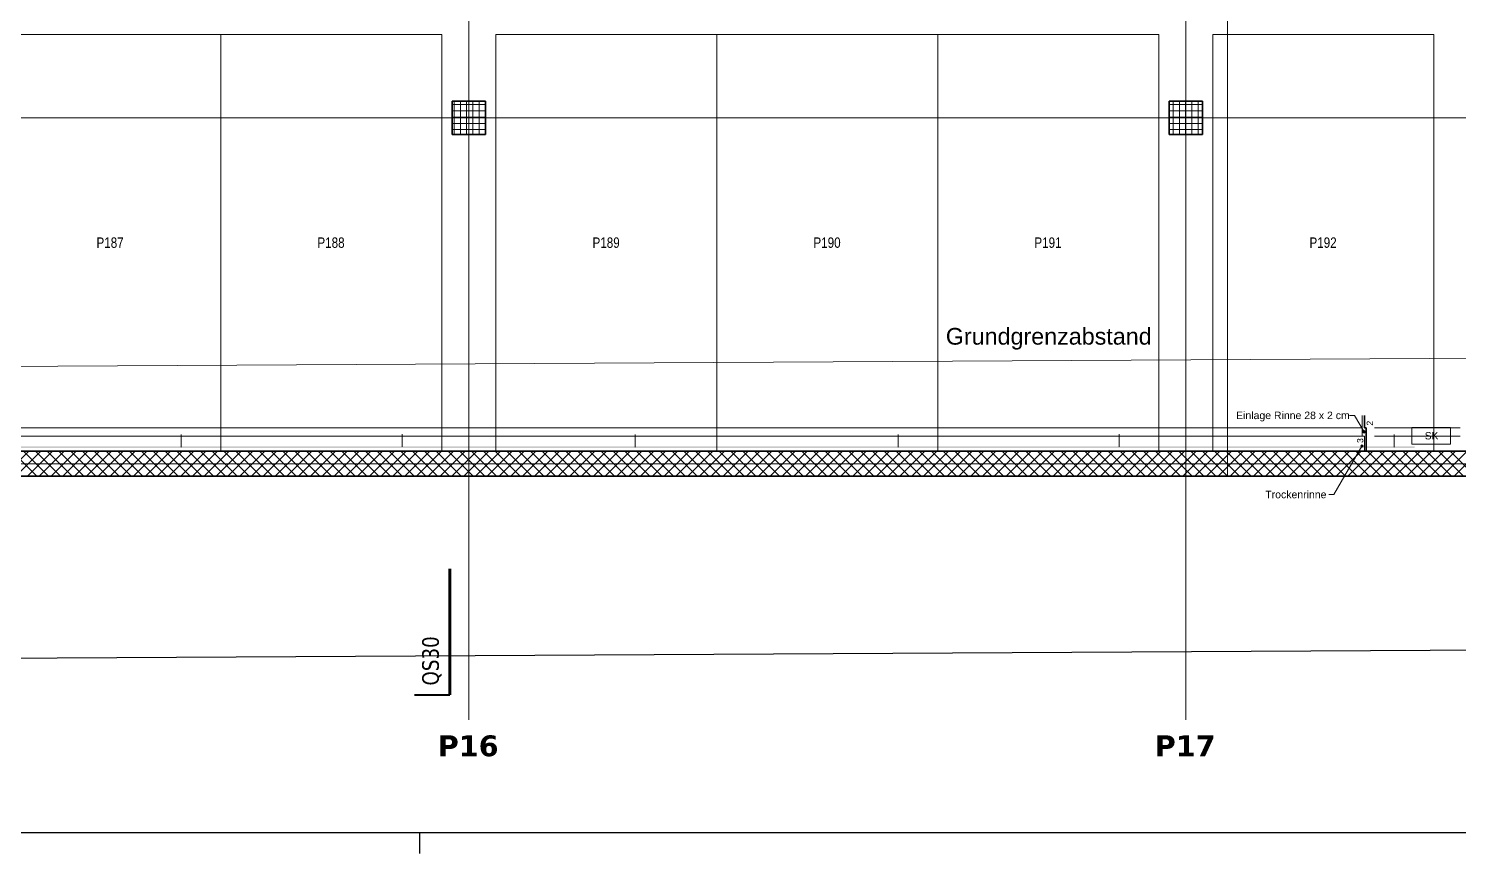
# Model space of a CAD drawing. Extents: x -1907 to 937, y -179 to 966.
# Drawn here: x -321.2 to 21.8, y -179.5 to 18.5 of the extents above; entities that cross this region are included whole.
import ezdxf
from ezdxf.lldxf.tags import DXFTag

# ---------------------------------------------------------------- set-up
doc = ezdxf.new("R2010")
doc.units = 0
doc.layers.get('0').update_dxf_attribs({"lineweight": 13})
for name, color, linetype, lineweight, true_color in [('A-DETL-____-OTLN', 5, 'Continuous', 9, 0x0000ff), ('C-PROP-LINE-OTLN', 7, '_Grundgrenze_', 25, 0x800000), ('EL01_WAN_Leitung_E-Mobility', 1, 'Continuous', 13, 0xff0000), ('EL01_WAN_Schlaufkasten', 1, 'Continuous', 13, 0xff0000), ('G-____-____-SYMB', 7, 'Strichpunkt - Weit', 5, 0x008080), ('S-GRID-____-IDEN', 7, 'Continuous', 9, 0x5555aa)]:
    doc.layers.add(name, color=color, linetype=linetype, lineweight=lineweight, true_color=true_color)
for name, color, linetype, lineweight in [('A-FLOR-____-OTLN', 7, 'Continuous', 9), ('A-FLOR-____-OVHD', 7, 'Strichpunkt - Fein', 9), ('A-WALL-____-MCUT', 7, 'Continuous', 35), ('A-WALL-____-PATT', 7, 'Continuous', 35), ('C-PRKG-____-IDEN', 7, 'Continuous', 5), ('C-PRKG-____-OTLN', 7, 'Continuous', 9), ('S-COLS-____-MCUT', 7, 'Continuous', 35), ('S-COLS-____-OTLN', 7, 'Continuous', 9), ('S-GRID-____-OTLN', 7, 'Continuous', 5), ('Text', 7, 'Continuous', 5)]:
    doc.layers.add(name, color=color, linetype=linetype, lineweight=lineweight)
doc.styles.get("Standard").update_dxf_attribs({"font": 'arial.ttf'})
tags = doc.linetypes.add('_Grundgrenze_', pattern=[0.45, 0.2, -0.05, 0.05, -0.05, 0.05, -0.05]).pattern_tags.tags
tags[14:15] = [DXFTag(74, 4), DXFTag(75, 0), DXFTag(340, '0'), DXFTag(46, 1.0), DXFTag(50, 0.0), DXFTag(44, 0.0), DXFTag(45, 0.0)]
tags[12:13] = [DXFTag(74, 4), DXFTag(75, 0), DXFTag(340, '0'), DXFTag(46, 1.0), DXFTag(50, 0.0), DXFTag(44, 0.0), DXFTag(45, 0.0)]
tags[10:11] = [DXFTag(74, 4), DXFTag(75, 0), DXFTag(340, '0'), DXFTag(46, 1.0), DXFTag(50, 0.0), DXFTag(44, 0.0), DXFTag(45, 0.0)]
tags[8:9] = [DXFTag(74, 4), DXFTag(75, 0), DXFTag(340, '0'), DXFTag(46, 1.0), DXFTag(50, 0.0), DXFTag(44, 0.0), DXFTag(45, 0.0)]
tags[6:7] = [DXFTag(74, 4), DXFTag(75, 0), DXFTag(340, '0'), DXFTag(46, 1.0), DXFTag(50, 0.0), DXFTag(44, 0.0), DXFTag(45, 0.0)]
tags[4:5] = [DXFTag(74, 4), DXFTag(75, 0), DXFTag(340, '0'), DXFTag(46, 1.0), DXFTag(50, 0.0), DXFTag(44, 0.0), DXFTag(45, 0.0)]
tags = doc.linetypes.add('_Rasterlinie_', pattern=[0.375, 0.2, -0.05, 0.075, -0.05]).pattern_tags.tags
tags[10:11] = [DXFTag(74, 4), DXFTag(75, 0), DXFTag(340, '0'), DXFTag(46, 1.0), DXFTag(50, 0.0), DXFTag(44, 0.0), DXFTag(45, 0.0)]
tags[8:9] = [DXFTag(74, 4), DXFTag(75, 0), DXFTag(340, '0'), DXFTag(46, 1.0), DXFTag(50, 0.0), DXFTag(44, 0.0), DXFTag(45, 0.0)]
tags[6:7] = [DXFTag(74, 4), DXFTag(75, 0), DXFTag(340, '0'), DXFTag(46, 1.0), DXFTag(50, 0.0), DXFTag(44, 0.0), DXFTag(45, 0.0)]
tags[4:5] = [DXFTag(74, 4), DXFTag(75, 0), DXFTag(340, '0'), DXFTag(46, 1.0), DXFTag(50, 0.0), DXFTag(44, 0.0), DXFTag(45, 0.0)]
tags = doc.linetypes.add('_Schnittlinie_', pattern=[0.3, 0.15, -0.05, 0.05, -0.05]).pattern_tags.tags
tags[10:11] = [DXFTag(74, 4), DXFTag(75, 0), DXFTag(340, '0'), DXFTag(46, 1.0), DXFTag(50, 0.0), DXFTag(44, 0.0), DXFTag(45, 0.0)]
tags[8:9] = [DXFTag(74, 4), DXFTag(75, 0), DXFTag(340, '0'), DXFTag(46, 1.0), DXFTag(50, 0.0), DXFTag(44, 0.0), DXFTag(45, 0.0)]
tags[6:7] = [DXFTag(74, 4), DXFTag(75, 0), DXFTag(340, '0'), DXFTag(46, 1.0), DXFTag(50, 0.0), DXFTag(44, 0.0), DXFTag(45, 0.0)]
tags[4:5] = [DXFTag(74, 4), DXFTag(75, 0), DXFTag(340, '0'), DXFTag(46, 1.0), DXFTag(50, 0.0), DXFTag(44, 0.0), DXFTag(45, 0.0)]
tags = doc.linetypes.add('_Strichliert - Fein_', pattern=[0.15, 0.1, -0.05]).pattern_tags.tags
tags[6:7] = [DXFTag(74, 4), DXFTag(75, 0), DXFTag(340, '0'), DXFTag(46, 1.0), DXFTag(50, 0.0), DXFTag(44, 0.0), DXFTag(45, 0.0)]
tags[4:5] = [DXFTag(74, 4), DXFTag(75, 0), DXFTag(340, '0'), DXFTag(46, 1.0), DXFTag(50, 0.0), DXFTag(44, 0.0), DXFTag(45, 0.0)]
tags = doc.linetypes.add('Gestrichelt', pattern=[0.1, 0.05, -0.05]).pattern_tags.tags
tags[6:7] = [DXFTag(74, 4), DXFTag(75, 0), DXFTag(340, '0'), DXFTag(46, 1.0), DXFTag(50, 0.0), DXFTag(44, 0.0), DXFTag(45, 0.0)]
tags[4:5] = [DXFTag(74, 4), DXFTag(75, 0), DXFTag(340, '0'), DXFTag(46, 1.0), DXFTag(50, 0.0), DXFTag(44, 0.0), DXFTag(45, 0.0)]
tags = doc.linetypes.add('Strichpunkt - Fein', pattern=[0.2, 0.1, -0.05, 0, -0.05]).pattern_tags.tags
tags[10:11] = [DXFTag(74, 4), DXFTag(75, 0), DXFTag(340, '0'), DXFTag(46, 1.0), DXFTag(50, 0.0), DXFTag(44, 0.0), DXFTag(45, 0.0)]
tags[8:9] = [DXFTag(74, 4), DXFTag(75, 0), DXFTag(340, '0'), DXFTag(46, 1.0), DXFTag(50, 0.0), DXFTag(44, 0.0), DXFTag(45, 0.0)]
tags[6:7] = [DXFTag(74, 4), DXFTag(75, 0), DXFTag(340, '0'), DXFTag(46, 1.0), DXFTag(50, 0.0), DXFTag(44, 0.0), DXFTag(45, 0.0)]
tags[4:5] = [DXFTag(74, 4), DXFTag(75, 0), DXFTag(340, '0'), DXFTag(46, 1.0), DXFTag(50, 0.0), DXFTag(44, 0.0), DXFTag(45, 0.0)]
tags = doc.linetypes.add('Strichpunkt - Weit', pattern=[0.5, 0.2, -0.15, 0, -0.15]).pattern_tags.tags
tags[10:11] = [DXFTag(74, 4), DXFTag(75, 0), DXFTag(340, '0'), DXFTag(46, 1.0), DXFTag(50, 0.0), DXFTag(44, 0.0), DXFTag(45, 0.0)]
tags[8:9] = [DXFTag(74, 4), DXFTag(75, 0), DXFTag(340, '0'), DXFTag(46, 1.0), DXFTag(50, 0.0), DXFTag(44, 0.0), DXFTag(45, 0.0)]
tags[6:7] = [DXFTag(74, 4), DXFTag(75, 0), DXFTag(340, '0'), DXFTag(46, 1.0), DXFTag(50, 0.0), DXFTag(44, 0.0), DXFTag(45, 0.0)]
tags[4:5] = [DXFTag(74, 4), DXFTag(75, 0), DXFTag(340, '0'), DXFTag(46, 1.0), DXFTag(50, 0.0), DXFTag(44, 0.0), DXFTag(45, 0.0)]

# ---------------------------------------------------------------- blocks, each defined once
blk = doc.blocks.new('Referenz-A0UJ2810XE', base_point=(-1920.13, -159.41))
at = {"layer": 'A-DETL-____-OTLN', "color": 0, "linetype": '_Strichliert - Fein_', "ltscale": 0.13}
blk.add_line((-1774.68, -70.71), (318.78, -58.97), dxfattribs=at)
at = {"layer": 'A-DETL-____-OTLN', "color": 0, "linetype": 'Continuous', "ltscale": 0.13}
for p, q in [((-1.26, -74.35), (-1.26, -79.36)), ((-1.26, -79.36), (-0.66, -79.36)), ((-0.66, -79.36), (-0.66, -82.95))]:
    blk.add_line(p, q, dxfattribs=at)
at = {"layer": 'A-DETL-____-OTLN', "color": 0, "linetype": 'Continuous', "lineweight": 35, "ltscale": 0.35}
for p, q in [((-0.66, -74.35), (-0.66, -77.35)), ((-0.66, -77.35), (-0.26, -77.35)), ((-0.26, -77.35), (-0.26, -82.95)), ((-0.66, -82.95), (1.74, -82.95))]:
    blk.add_line(p, q, dxfattribs=at)
at = {"layer": 'A-DETL-____-OTLN', "color": 0, "linetype": 'Gestrichelt', "ltscale": 0.13}
for p, q in [((-518.26, -77.35), (-1.26, -77.35)), ((1.74, -77.35), (22.24, -77.35))]:
    blk.add_line(p, q, dxfattribs=at)
at = {"layer": 'A-FLOR-____-OTLN', "color": 0, "linetype": 'Continuous', "ltscale": 0.13}
for p, q in [((-518.26, -79.33), (-1.26, -79.33)), ((1.74, -79.33), (22.24, -79.33)), ((-518.26, -82.91), (-0.66, -82.91)), ((-0.66, -82.93), (-518.26, -82.93)), ((1.74, -82.91), (21.84, -82.91)), ((21.84, -82.93), (1.74, -82.93))]:
    blk.add_line(p, q, dxfattribs=at)
at = {"layer": 'A-FLOR-____-OVHD', "color": 0, "linetype": 'Strichpunkt - Fein', "ltscale": 0.13}
blk.add_line((-33.56, -88.95), (-33.56, 224.65), dxfattribs=at)
at = {"layer": 'A-WALL-____-MCUT', "color": 0, "linetype": 'Continuous', "ltscale": 0.35}
for p, q in [((-0.66, -82.95), (-518.26, -82.95)), ((250.94, -82.95), (1.74, -82.95)), ((-1808.26, -88.95), (256.94, -88.95))]:
    blk.add_line(p, q, dxfattribs=at)
at = {"layer": 'A-WALL-____-PATT', "color": 0, "linetype": 'Continuous', "lineweight": 9, "ltscale": 0.13}
for p, q in [((-327.1, -88.95), (-321.1, -82.95)), ((-319.21, -88.95), (-325.21, -82.95)), ((-324.27, -88.95), (-318.27, -82.95)), ((-316.38, -88.95), (-322.38, -82.95)), ((-321.44, -88.95), (-315.44, -82.95)), ((-313.55, -88.95), (-319.55, -82.95)), ((-318.61, -88.95), (-312.61, -82.95)), ((-310.73, -88.95), (-316.73, -82.95)), ((-315.79, -88.95), (-309.79, -82.95)), ((-307.9, -88.95), (-313.9, -82.95)), ((-312.96, -88.95), (-306.96, -82.95)), ((-305.07, -88.95), (-311.07, -82.95)), ((-310.13, -88.95), (-304.13, -82.95)), ((-302.24, -88.95), (-308.24, -82.95)), ((-307.3, -88.95), (-301.3, -82.95)), ((-299.41, -88.95), (-305.41, -82.95)), ((-304.47, -88.95), (-298.47, -82.95)), ((-296.58, -88.95), (-302.58, -82.95)), ((-301.64, -88.95), (-295.64, -82.95)), ((-293.76, -88.95), (-299.76, -82.95)), ((-298.81, -88.95), (-292.81, -82.95)), ((-290.93, -88.95), (-296.93, -82.95)), ((-295.99, -88.95), (-289.99, -82.95)), ((-288.1, -88.95), (-294.1, -82.95)), ((-293.16, -88.95), (-287.16, -82.95)), ((-285.27, -88.95), (-291.27, -82.95)), ((-290.33, -88.95), (-284.33, -82.95)), ((-282.44, -88.95), (-288.44, -82.95)), ((-287.5, -88.95), (-281.5, -82.95)), ((-279.61, -88.95), (-285.61, -82.95)), ((-284.67, -88.95), (-278.67, -82.95)), ((-276.78, -88.95), (-282.78, -82.95)), ((-281.84, -88.95), (-275.84, -82.95)), ((-273.96, -88.95), (-279.96, -82.95)), ((-279.02, -88.95), (-273.02, -82.95)), ((-271.13, -88.95), (-277.13, -82.95)), ((-276.19, -88.95), (-270.19, -82.95)), ((-268.3, -88.95), (-274.3, -82.95)), ((-273.36, -88.95), (-267.36, -82.95)), ((-265.47, -88.95), (-271.47, -82.95)), ((-270.53, -88.95), (-264.53, -82.95)), ((-262.64, -88.95), (-268.64, -82.95)), ((-267.7, -88.95), (-261.7, -82.95)), ((-259.81, -88.95), (-265.81, -82.95)), ((-264.87, -88.95), (-258.87, -82.95)), ((-256.99, -88.95), (-262.99, -82.95)), ((-262.04, -88.95), (-256.04, -82.95)), ((-254.16, -88.95), (-260.16, -82.95)), ((-259.22, -88.95), (-253.22, -82.95)), ((-251.33, -88.95), (-257.33, -82.95)), ((-256.39, -88.95), (-250.39, -82.95)), ((-248.5, -88.95), (-254.5, -82.95)), ((-253.56, -88.95), (-247.56, -82.95)), ((-245.67, -88.95), (-251.67, -82.95)), ((-250.73, -88.95), (-244.73, -82.95)), ((-242.84, -88.95), (-248.84, -82.95)), ((-247.9, -88.95), (-241.9, -82.95)), ((-240.02, -88.95), (-246.02, -82.95)), ((-245.07, -88.95), (-239.07, -82.95)), ((-237.19, -88.95), (-243.19, -82.95)), ((-242.25, -88.95), (-236.25, -82.95)), ((-234.36, -88.95), (-240.36, -82.95)), ((-239.42, -88.95), (-233.42, -82.95)), ((-231.53, -88.95), (-237.53, -82.95)), ((-236.59, -88.95), (-230.59, -82.95)), ((-228.7, -88.95), (-234.7, -82.95)), ((-233.76, -88.95), (-227.76, -82.95)), ((-225.87, -88.95), (-231.87, -82.95)), ((-230.93, -88.95), (-224.93, -82.95)), ((-223.04, -88.95), (-229.04, -82.95)), ((-228.1, -88.95), (-222.1, -82.95)), ((-220.22, -88.95), (-226.22, -82.95)), ((-225.28, -88.95), (-219.28, -82.95)), ((-217.39, -88.95), (-223.39, -82.95)), ((-222.45, -88.95), (-216.45, -82.95)), ((-214.56, -88.95), (-220.56, -82.95)), ((-219.62, -88.95), (-213.62, -82.95)), ((-211.73, -88.95), (-217.73, -82.95)), ((-216.79, -88.95), (-210.79, -82.95)), ((-208.9, -88.95), (-214.9, -82.95)), ((-213.96, -88.95), (-207.96, -82.95)), ((-206.07, -88.95), (-212.07, -82.95)), ((-211.13, -88.95), (-205.13, -82.95)), ((-203.25, -88.95), (-209.25, -82.95)), ((-208.3, -88.95), (-202.3, -82.95)), ((-200.42, -88.95), (-206.42, -82.95)), ((-205.48, -88.95), (-199.48, -82.95)), ((-197.59, -88.95), (-203.59, -82.95)), ((-202.65, -88.95), (-196.65, -82.95)), ((-194.76, -88.95), (-200.76, -82.95)), ((-199.82, -88.95), (-193.82, -82.95)), ((-191.93, -88.95), (-197.93, -82.95)), ((-196.99, -88.95), (-190.99, -82.95)), ((-189.1, -88.95), (-195.1, -82.95)), ((-194.16, -88.95), (-188.16, -82.95)), ((-186.27, -88.95), (-192.27, -82.95)), ((-191.33, -88.95), (-185.33, -82.95)), ((-183.45, -88.95), (-189.45, -82.95)), ((-188.51, -88.95), (-182.51, -82.95)), ((-180.62, -88.95), (-186.62, -82.95)), ((-185.68, -88.95), (-179.68, -82.95)), ((-177.79, -88.95), (-183.79, -82.95)), ((-182.85, -88.95), (-176.85, -82.95)), ((-174.96, -88.95), (-180.96, -82.95)), ((-180.02, -88.95), (-174.02, -82.95)), ((-172.13, -88.95), (-178.13, -82.95)), ((-177.19, -88.95), (-171.19, -82.95)), ((-169.3, -88.95), (-175.3, -82.95)), ((-174.36, -88.95), (-168.36, -82.95)), ((-166.48, -88.95), (-172.48, -82.95)), ((-171.54, -88.95), (-165.54, -82.95)), ((-163.65, -88.95), (-169.65, -82.95)), ((-168.71, -88.95), (-162.71, -82.95)), ((-160.82, -88.95), (-166.82, -82.95)), ((-165.88, -88.95), (-159.88, -82.95)), ((-157.99, -88.95), (-163.99, -82.95)), ((-163.05, -88.95), (-157.05, -82.95)), ((-155.16, -88.95), (-161.16, -82.95)), ((-160.22, -88.95), (-154.22, -82.95)), ((-152.33, -88.95), (-158.33, -82.95)), ((-157.39, -88.95), (-151.39, -82.95)), ((-149.51, -88.95), (-155.51, -82.95)), ((-154.56, -88.95), (-148.56, -82.95)), ((-146.68, -88.95), (-152.68, -82.95)), ((-151.74, -88.95), (-145.74, -82.95)), ((-143.85, -88.95), (-149.85, -82.95)), ((-148.91, -88.95), (-142.91, -82.95)), ((-141.02, -88.95), (-147.02, -82.95)), ((-146.08, -88.95), (-140.08, -82.95)), ((-138.19, -88.95), (-144.19, -82.95)), ((-143.25, -88.95), (-137.25, -82.95)), ((-135.36, -88.95), (-141.36, -82.95)), ((-140.42, -88.95), (-134.42, -82.95)), ((-132.53, -88.95), (-138.53, -82.95)), ((-137.59, -88.95), (-131.59, -82.95)), ((-129.71, -88.95), (-135.71, -82.95)), ((-134.77, -88.95), (-128.77, -82.95)), ((-126.88, -88.95), (-132.88, -82.95)), ((-131.94, -88.95), (-125.94, -82.95)), ((-124.05, -88.95), (-130.05, -82.95)), ((-129.11, -88.95), (-123.11, -82.95)), ((-121.22, -88.95), (-127.22, -82.95)), ((-126.28, -88.95), (-120.28, -82.95)), ((-118.39, -88.95), (-124.39, -82.95)), ((-123.45, -88.95), (-117.45, -82.95)), ((-115.56, -88.95), (-121.56, -82.95)), ((-120.62, -88.95), (-114.62, -82.95)), ((-112.74, -88.95), (-118.74, -82.95)), ((-117.8, -88.95), (-111.8, -82.95)), ((-109.91, -88.95), (-115.91, -82.95)), ((-114.97, -88.95), (-108.97, -82.95)), ((-107.08, -88.95), (-113.08, -82.95)), ((-112.14, -88.95), (-106.14, -82.95)), ((-104.25, -88.95), (-110.25, -82.95)), ((-109.31, -88.95), (-103.31, -82.95)), ((-101.42, -88.95), (-107.42, -82.95)), ((-106.48, -88.95), (-100.48, -82.95)), ((-98.59, -88.95), (-104.59, -82.95)), ((-103.65, -88.95), (-97.65, -82.95)), ((-95.77, -88.95), (-101.77, -82.95)), ((-100.82, -88.95), (-94.82, -82.95)), ((-92.94, -88.95), (-98.94, -82.95)), ((-98, -88.95), (-92, -82.95)), ((-90.11, -88.95), (-96.11, -82.95)), ((-95.17, -88.95), (-89.17, -82.95)), ((-87.28, -88.95), (-93.28, -82.95)), ((-92.34, -88.95), (-86.34, -82.95)), ((-84.45, -88.95), (-90.45, -82.95)), ((-89.51, -88.95), (-83.51, -82.95)), ((-81.62, -88.95), (-87.62, -82.95)), ((-86.68, -88.95), (-80.68, -82.95)), ((-78.79, -88.95), (-84.79, -82.95)), ((-83.85, -88.95), (-77.85, -82.95)), ((-75.97, -88.95), (-81.97, -82.95)), ((-81.03, -88.95), (-75.03, -82.95)), ((-73.14, -88.95), (-79.14, -82.95)), ((-78.2, -88.95), (-72.2, -82.95)), ((-70.31, -88.95), (-76.31, -82.95)), ((-75.37, -88.95), (-69.37, -82.95)), ((-67.48, -88.95), (-73.48, -82.95)), ((-72.54, -88.95), (-66.54, -82.95)), ((-64.65, -88.95), (-70.65, -82.95)), ((-69.71, -88.95), (-63.71, -82.95)), ((-61.82, -88.95), (-67.82, -82.95)), ((-66.88, -88.95), (-60.88, -82.95)), ((-59, -88.95), (-65, -82.95)), ((-64.06, -88.95), (-58.06, -82.95)), ((-56.17, -88.95), (-62.17, -82.95)), ((-61.23, -88.95), (-55.23, -82.95)), ((-53.34, -88.95), (-59.34, -82.95)), ((-58.4, -88.95), (-52.4, -82.95)), ((-50.51, -88.95), (-56.51, -82.95)), ((-55.57, -88.95), (-49.57, -82.95)), ((-47.68, -88.95), (-53.68, -82.95)), ((-52.74, -88.95), (-46.74, -82.95)), ((-44.85, -88.95), (-50.85, -82.95)), ((-49.91, -88.95), (-43.91, -82.95)), ((-42.03, -88.95), (-48.03, -82.95)), ((-47.08, -88.95), (-41.08, -82.95)), ((-39.2, -88.95), (-45.2, -82.95)), ((-44.26, -88.95), (-38.26, -82.95)), ((-36.37, -88.95), (-42.37, -82.95)), ((-41.43, -88.95), (-35.43, -82.95)), ((-33.54, -88.95), (-39.54, -82.95)), ((-38.6, -88.95), (-32.6, -82.95)), ((-30.71, -88.95), (-36.71, -82.95)), ((-35.77, -88.95), (-29.77, -82.95)), ((-27.88, -88.95), (-33.88, -82.95)), ((-32.94, -88.95), (-26.94, -82.95)), ((-25.05, -88.95), (-31.05, -82.95)), ((-30.11, -88.95), (-24.11, -82.95)), ((-22.23, -88.95), (-28.23, -82.95)), ((-27.29, -88.95), (-21.29, -82.95)), ((-19.4, -88.95), (-25.4, -82.95)), ((-24.46, -88.95), (-18.46, -82.95)), ((-16.57, -88.95), (-22.57, -82.95)), ((-21.63, -88.95), (-15.63, -82.95)), ((-13.74, -88.95), (-19.74, -82.95)), ((-18.8, -88.95), (-12.8, -82.95)), ((-10.91, -88.95), (-16.91, -82.95)), ((-15.97, -88.95), (-9.97, -82.95)), ((-8.08, -88.95), (-14.08, -82.95)), ((-13.14, -88.95), (-7.14, -82.95)), ((-5.26, -88.95), (-11.26, -82.95)), ((-10.31, -88.95), (-4.31, -82.95)), ((-2.43, -88.95), (-8.43, -82.95)), ((-7.49, -88.95), (-1.49, -82.95)), ((0.4, -88.95), (-5.6, -82.95)), ((-4.66, -88.95), (1.34, -82.95)), ((3.23, -88.95), (-2.77, -82.95)), ((-1.83, -88.95), (4.17, -82.95)), ((6.06, -88.95), (0.06, -82.95)), ((1, -88.95), (7, -82.95)), ((8.89, -88.95), (2.89, -82.95)), ((3.83, -88.95), (9.83, -82.95)), ((11.71, -88.95), (5.71, -82.95)), ((6.66, -88.95), (12.66, -82.95)), ((14.54, -88.95), (8.54, -82.95)), ((9.48, -88.95), (15.48, -82.95)), ((17.37, -88.95), (11.37, -82.95)), ((12.31, -88.95), (18.31, -82.95)), ((20.2, -88.95), (14.2, -82.95)), ((15.14, -88.95), (21.14, -82.95)), ((23.03, -88.95), (17.03, -82.95)), ((17.97, -88.95), (23.97, -82.95)), ((25.86, -88.95), (19.86, -82.95)), ((20.8, -88.95), (26.8, -82.95))]:
    blk.add_line(p, q, dxfattribs=at)
at = {"layer": 'C-PRKG-____-OTLN', "color": 0, "linetype": 'Continuous', "ltscale": 0.13}
for p, q in [((-275.06, 17.03), (-328.06, 17.03)), ((-275.06, 17.03), (-328.06, 17.03)), ((-328.06, 17.03), (-275.06, 17.03)), ((-222.06, 17.03), (-275.06, 17.03)), ((-275.06, -82.95), (-275.06, 17.03)), ((-222.06, 17.03), (-275.06, 17.03)), ((-275.06, 17.03), (-275.06, -82.95)), ((-275.06, -82.95), (-275.06, 17.03)), ((-275.06, 17.03), (-222.06, 17.03)), ((-275.06, 17.03), (-275.06, 17.03)), ((-275.06, -82.95), (-275.06, 17.03)), ((-275.06, -82.95), (-275.06, 17.03)), ((-275.06, 17.03), (-275.06, -82.95)), ((-275.06, 17.03), (-275.06, 17.03)), ((-222.06, -82.95), (-222.06, 17.03)), ((-222.06, -82.95), (-222.06, 17.03)), ((-222.06, 17.03), (-222.06, -82.95)), ((-222.06, 17.03), (-222.06, 17.03)), ((-156.06, 17.03), (-209.06, 17.03)), ((-209.06, -82.95), (-209.06, 17.03)), ((-156.06, 17.03), (-209.06, 17.03)), ((-209.06, 17.03), (-209.06, -82.95)), ((-209.06, -82.95), (-209.06, 17.03)), ((-209.06, 17.03), (-156.06, 17.03)), ((-209.06, 17.03), (-209.06, 17.03)), ((-103.06, 17.03), (-156.06, 17.03)), ((-156.06, -82.95), (-156.06, 17.03)), ((-103.06, 17.03), (-156.06, 17.03)), ((-156.06, 17.03), (-156.06, -82.95)), ((-156.06, -82.95), (-156.06, 17.03)), ((-156.06, 17.03), (-103.06, 17.03)), ((-156.06, 17.03), (-156.06, 17.03)), ((-156.06, -82.95), (-156.06, 17.03)), ((-156.06, -82.95), (-156.06, 17.03)), ((-156.06, 17.03), (-156.06, -82.95)), ((-156.06, 17.03), (-156.06, 17.03)), ((-103.06, -82.95), (-103.06, 17.03)), ((-103.06, -82.95), (-103.06, 17.03)), ((-103.06, 17.03), (-103.06, -82.95)), ((-103.06, 17.03), (-103.06, 17.03)), ((-103.06, 17.03), (-50.06, 17.03)), ((-103.06, -82.95), (-103.06, 17.03)), ((-50.06, 17.03), (-103.06, 17.03)), ((-103.06, 17.03), (-103.06, -82.95)), ((-103.06, -82.95), (-103.06, 17.03)), ((-103.06, 17.03), (-50.06, 17.03)), ((-103.06, 17.03), (-103.06, 17.03)), ((-50.06, -82.95), (-50.06, 17.03)), ((-50.06, -82.95), (-50.06, 17.03)), ((-50.06, 17.03), (-50.06, -82.95)), ((-50.06, 17.03), (-50.06, 17.03)), ((15.94, 17.03), (-37.06, 17.03)), ((-37.06, -82.95), (-37.06, 17.03)), ((15.94, 17.03), (-37.06, 17.03)), ((-37.06, 17.03), (-37.06, -82.95)), ((-37.06, -82.95), (-37.06, 17.03)), ((-37.06, 17.03), (15.94, 17.03)), ((-37.06, 17.03), (-37.06, 17.03)), ((15.94, -82.95), (15.94, 17.03)), ((15.94, -82.95), (15.94, 17.03)), ((15.94, 17.03), (15.94, -82.95)), ((15.94, 17.03), (15.94, 17.03)), ((-275.06, -82.95), (-275.06, -82.95)), ((-275.06, -82.95), (-275.06, -82.95)), ((-222.06, -82.95), (-222.06, -82.95)), ((-209.06, -82.95), (-209.06, -82.95)), ((-156.06, -82.95), (-156.06, -82.95)), ((-156.06, -82.95), (-156.06, -82.95)), ((-103.06, -82.95), (-103.06, -82.95)), ((-103.06, -82.95), (-103.06, -82.95)), ((-50.06, -82.95), (-50.06, -82.95)), ((-37.06, -82.95), (-37.06, -82.95)), ((15.94, -82.95), (15.94, -82.95))]:
    blk.add_line(p, q, dxfattribs=at)
at = {"layer": 'C-PROP-LINE-OTLN', "color": 0, "linetype": '_Grundgrenze_', "lineweight": -2, "ltscale": 0.25}
blk.add_line((-1838.02, -141.07), (378.68, -128.64), dxfattribs=at)
at = {"layer": 'G-____-____-SYMB', "color": 0, "linetype": '_Schnittlinie_', "lineweight": 70, "ltscale": 0.7}
blk.add_line((-220.15, -141.44), (-220.15, -111.16), dxfattribs=at)
at = {"layer": 'G-____-____-SYMB', "color": 0, "linetype": 'Continuous', "lineweight": 40, "ltscale": 0.4}
blk.add_line((-228.58, -141.44), (-220.15, -141.44), dxfattribs=at)
at = {"layer": 'S-COLS-____-MCUT', "color": 0, "linetype": 'Continuous', "ltscale": 0.35}
for p, q in [((-211.56, 1.05), (-219.56, 1.05)), ((-219.56, 1.05), (-219.56, -6.95)), ((-211.56, -6.95), (-211.56, 1.05)), ((-39.56, 1.05), (-47.56, 1.05)), ((-47.56, 1.05), (-47.56, -6.95)), ((-39.56, -6.95), (-39.56, 1.05)), ((-219.56, -6.95), (-211.56, -6.95)), ((-47.56, -6.95), (-39.56, -6.95))]:
    blk.add_line(p, q, dxfattribs=at)
at = {"layer": 'S-COLS-____-OTLN', "color": 0, "linetype": 'Continuous', "ltscale": 0.13}
for p, q in [((-219.56, 0.22), (-211.56, 0.22)), ((-219.1, -6.95), (-219.1, 1.05)), ((-217.6, -6.95), (-217.6, 1.05)), ((-216.1, -6.95), (-216.1, 1.05)), ((-214.6, -6.95), (-214.6, 1.05)), ((-213.1, -6.95), (-213.1, 1.05)), ((-211.6, -6.95), (-211.6, 1.05)), ((-47.56, 0.22), (-39.56, 0.22)), ((-46.6, -6.95), (-46.6, 1.05)), ((-45.1, -6.95), (-45.1, 1.05)), ((-43.6, -6.95), (-43.6, 1.05)), ((-42.1, -6.95), (-42.1, 1.05)), ((-40.6, -6.95), (-40.6, 1.05)), ((-219.56, -1.28), (-211.56, -1.28)), ((-219.56, -2.78), (-211.56, -2.78)), ((-47.56, -1.28), (-39.56, -1.28)), ((-47.56, -2.78), (-39.56, -2.78)), ((-219.56, -4.28), (-211.56, -4.28)), ((-219.56, -5.78), (-211.56, -5.78)), ((-47.56, -4.28), (-39.56, -4.28)), ((-47.56, -5.78), (-39.56, -5.78))]:
    blk.add_line(p, q, dxfattribs=at)
at = {"layer": 'S-GRID-____-OTLN', "color": 0, "linetype": '_Rasterlinie_', "ltscale": 0.13}
for p, q in [((-215.56, -147.44), (-215.56, 158.65)), ((-43.56, -147.44), (-43.56, 158.65)), ((-1873.7, -2.95), (300.93, -2.95)), ((-1873.7, -85.95), (300.93, -85.95))]:
    blk.add_line(p, q, dxfattribs=at)
at = {"layer": 'Text', "color": 0, "linetype": 'Continuous', "ltscale": 0.13}
for p, q in [((-3.7, -74.35), (-4.25, -74.35)), ((-3.08, -74.35), (-3.7, -74.35)), ((-0.8, -78.29), (-3.08, -74.35)), ((-1.29, -81.72), (-8.01, -93.34)), ((-8.01, -93.34), (-9.22, -93.34))]:
    blk.add_line(p, q, dxfattribs=at)
for centre in [(-0.8, -78.29), (-1.29, -81.72)]:
    blk.add_circle(centre, 0.3, dxfattribs=at)
for points in [[(-1.09, -78.38), (-1.1, -78.24), (-1.09, -78.2)], [(-1.1, -78.34), (-1.1, -78.29), (-1.1, -78.24)], [(-1.1, -78.34), (-1.1, -78.24), (-1.09, -78.38)], [(-1.07, -78.42), (-1.09, -78.2), (-1.07, -78.15)], [(-1.09, -78.38), (-1.09, -78.2), (-1.07, -78.42)], [(-1.04, -78.46), (-1.07, -78.15), (-1.04, -78.11)], [(-1.07, -78.42), (-1.07, -78.15), (-1.04, -78.46)], [(-1.01, -78.5), (-1.04, -78.11), (-1.01, -78.08)], [(-1.04, -78.46), (-1.04, -78.11), (-1.01, -78.5)], [(-0.98, -78.53), (-1.01, -78.08), (-0.98, -78.05)], [(-1.01, -78.5), (-1.01, -78.08), (-0.98, -78.53)], [(-0.94, -78.56), (-0.98, -78.05), (-0.94, -78.02)], [(-0.98, -78.53), (-0.98, -78.05), (-0.94, -78.56)], [(-0.89, -78.57), (-0.94, -78.02), (-0.89, -78)], [(-0.94, -78.56), (-0.94, -78.02), (-0.89, -78.57)], [(-0.85, -78.58), (-0.89, -78), (-0.85, -77.99)], [(-0.89, -78.57), (-0.89, -78), (-0.85, -78.58)], [(-0.85, -78.58), (-0.85, -77.99), (-0.8, -78.59)], [(-0.8, -78.59), (-0.85, -77.99), (-0.8, -77.99)], [(-0.8, -78.59), (-0.8, -77.99), (-0.75, -78.58)], [(-0.75, -78.58), (-0.8, -77.99), (-0.75, -77.99)], [(-0.75, -78.58), (-0.75, -77.99), (-0.71, -78.57)], [(-0.71, -78.57), (-0.75, -77.99), (-0.71, -78)], [(-0.71, -78.57), (-0.71, -78), (-0.66, -78.56)], [(-0.66, -78.56), (-0.71, -78), (-0.66, -78.02)], [(-0.66, -78.56), (-0.66, -78.02), (-0.62, -78.53)], [(-0.62, -78.53), (-0.66, -78.02), (-0.62, -78.05)], [(-0.62, -78.53), (-0.62, -78.05), (-0.59, -78.5)], [(-0.59, -78.5), (-0.62, -78.05), (-0.59, -78.08)], [(-0.59, -78.5), (-0.59, -78.08), (-0.56, -78.46)], [(-0.56, -78.46), (-0.59, -78.08), (-0.56, -78.11)], [(-0.56, -78.46), (-0.56, -78.11), (-0.53, -78.42)], [(-0.53, -78.42), (-0.56, -78.11), (-0.53, -78.15)], [(-0.53, -78.42), (-0.53, -78.15), (-0.52, -78.38)], [(-0.52, -78.38), (-0.53, -78.15), (-0.52, -78.2)], [(-0.52, -78.38), (-0.52, -78.2), (-0.5, -78.34)], [(-0.5, -78.34), (-0.52, -78.2), (-0.5, -78.24)], [(-0.5, -78.34), (-0.5, -78.24), (-0.5, -78.29)], [(-1.58, -81.77), (-1.59, -81.72), (-1.58, -81.68)], [(-1.57, -81.81), (-1.58, -81.68), (-1.57, -81.63)], [(-1.58, -81.77), (-1.58, -81.68), (-1.57, -81.81)], [(-1.55, -81.86), (-1.57, -81.63), (-1.55, -81.59)], [(-1.57, -81.81), (-1.57, -81.63), (-1.55, -81.86)], [(-1.53, -81.9), (-1.55, -81.59), (-1.53, -81.55)], [(-1.55, -81.86), (-1.55, -81.59), (-1.53, -81.9)], [(-1.5, -81.93), (-1.53, -81.55), (-1.5, -81.51)], [(-1.53, -81.9), (-1.53, -81.55), (-1.5, -81.93)], [(-1.46, -81.96), (-1.5, -81.51), (-1.46, -81.48)], [(-1.5, -81.93), (-1.5, -81.51), (-1.46, -81.96)], [(-1.42, -81.99), (-1.46, -81.48), (-1.42, -81.45)], [(-1.46, -81.96), (-1.46, -81.48), (-1.42, -81.99)], [(-1.38, -82.01), (-1.42, -81.45), (-1.38, -81.44)], [(-1.42, -81.99), (-1.42, -81.45), (-1.38, -82.01)], [(-1.33, -82.02), (-1.38, -81.44), (-1.33, -81.43)], [(-1.38, -82.01), (-1.38, -81.44), (-1.33, -82.02)], [(-1.29, -82.02), (-1.33, -81.43), (-1.29, -81.42)], [(-1.33, -82.02), (-1.33, -81.43), (-1.29, -82.02)], [(-1.29, -82.02), (-1.29, -81.42), (-1.24, -82.02)], [(-1.24, -82.02), (-1.29, -81.42), (-1.24, -81.43)], [(-1.24, -82.02), (-1.24, -81.43), (-1.19, -82.01)], [(-1.19, -82.01), (-1.24, -81.43), (-1.19, -81.44)], [(-1.19, -82.01), (-1.19, -81.44), (-1.15, -81.99)], [(-1.15, -81.99), (-1.19, -81.44), (-1.15, -81.45)], [(-1.15, -81.99), (-1.15, -81.45), (-1.11, -81.96)], [(-1.11, -81.96), (-1.15, -81.45), (-1.11, -81.48)], [(-1.11, -81.96), (-1.11, -81.48), (-1.07, -81.93)], [(-1.07, -81.93), (-1.11, -81.48), (-1.07, -81.51)], [(-1.07, -81.93), (-1.07, -81.51), (-1.04, -81.9)], [(-1.04, -81.9), (-1.07, -81.51), (-1.04, -81.55)], [(-1.04, -81.9), (-1.04, -81.55), (-1.02, -81.86)], [(-1.02, -81.86), (-1.04, -81.55), (-1.02, -81.59)], [(-1.02, -81.86), (-1.02, -81.59), (-1, -81.81)], [(-1, -81.81), (-1.02, -81.59), (-1, -81.63)], [(-1, -81.81), (-1, -81.63), (-0.99, -81.77)], [(-0.99, -81.77), (-1, -81.63), (-0.99, -81.68)], [(-0.99, -81.77), (-0.99, -81.68), (-0.99, -81.72)]]:
    blk.add_solid(points, dxfattribs=at)
at = {"layer": 'C-PRKG-____-IDEN', "color": 0, "linetype": 'Continuous', "ltscale": 0.13, "char_height": 2.5, "attachment_point": 1}
for s, insert in [('{\\W0.8;\\fArial;P187}', (-304.89, -31.65)), ('{\\W0.8;\\fArial;P188}', (-251.89, -31.65)), ('{\\W0.8;\\fArial;P189}', (-185.89, -31.65)), ('{\\W0.8;\\fArial;P190}', (-132.89, -31.65)), ('{\\W0.8;\\fArial;P191}', (-79.89, -31.65)), ('{\\W0.8;\\fArial;P192}', (-13.89, -31.65))]:
    blk.add_mtext(s, dxfattribs=dict(at, insert=insert))
at = {"layer": 'G-____-____-SYMB', "color": 0, "linetype": 'Continuous', "ltscale": 0.13, "insert": (-226.76, -139.19), "char_height": 4, "attachment_point": 1, "rotation": 90}
blk.add_mtext('{\\W0.8;\\fVerdana;QS30}', dxfattribs=at)
at = {"layer": 'S-GRID-____-IDEN', "color": 0, "linetype": 'Continuous', "lineweight": 5, "ltscale": 0.13, "char_height": 5, "attachment_point": 1}
for s, insert in [('{\\fVerdana|b1|i0;P16}', (-223, -151.15)), ('{\\fVerdana|b1|i0;P17}', (-51, -151.15))]:
    blk.add_mtext(s, dxfattribs=dict(at, insert=insert))
at = {"layer": 'Text', "color": 0, "linetype": 'Continuous', "ltscale": 0.13, "attachment_point": 1}
for s, insert, char_height in [('{\\fArial;Grundgrenzabstand}', (-101.14, -53.38), 4), ('{\\fArial;Einlage Rinne 28 x 2 cm}', (-31.49, -73.45), 1.8), ('{\\fArial;Trockenrinne}', (-24.49, -92.44), 1.8)]:
    blk.add_mtext(s, dxfattribs=dict(at, insert=insert, char_height=char_height))
at = {"layer": 'Text', "color": 0, "linetype": 'Continuous', "ltscale": 0.13, "char_height": 1.5, "attachment_point": 1, "rotation": 90}
for s, insert in [('{\\fArial;2}', (-0.17, -76.82)), ('{\\fArial;3}', (-2.49, -80.99))]:
    blk.add_mtext(s, dxfattribs=dict(at, insert=insert))
blk = doc.blocks.new('Schlaufkasten Decke (multi)-A0UJ2842XE', base_point=(10.7, -81.24))
at = {"color": 0, "linetype": 'ByBlock', "lineweight": -2, "ltscale": 0.13}
for p, q in [((10.7, -81.24), (10.7, -77.24)), ((10.7, -77.24), (19.98, -77.24)), ((19.98, -77.24), (19.98, -81.24)), ((19.98, -81.24), (10.7, -81.24))]:
    blk.add_line(p, q, dxfattribs=at)
at = {"color": 0, "linetype": 'ByBlock', "lineweight": -2, "ltscale": 0.13, "insert": (13.76, -78.36), "char_height": 1.76, "attachment_point": 1}
blk.add_mtext('{\\fArial;SK}', dxfattribs=at)

msp = doc.modelspace()

# ---------------------------------------------------------------- linework, layer by layer
at = {"color": 0, "linetype": 'ByBlock', "lineweight": -2, "ltscale": 0.13}
for p, q in [((-1902.42, -174.47), (607.58, -174.47)), ((-227.42, -174.47), (-227.42, -179.47))]:
    msp.add_line(p, q, dxfattribs=at)
at = {"layer": 'EL01_WAN_Leitung_E-Mobility', "ltscale": 0.13}
for p, q in [((-284.55, -78.95), (-284.55, -81.99)), ((-231.55, -78.9), (-231.55, -81.94)), ((-175.68, -78.95), (-175.68, -81.99)), ((-112.55, -78.95), (-112.55, -81.99)), ((-59.55, -78.9), (-59.55, -81.94)), ((6.45, -78.95), (6.45, -81.99))]:
    msp.add_line(p, q, dxfattribs=at)
msp.add_solid([(11.31, -81.79), (11.31, -82.19), (-456.55, -81.79), (-456.55, -82.19)], dxfattribs=at)

# ---------------------------------------------------------------- block references
at = {"color": 9, "lineweight": 25, "ltscale": 0.25, "true_color": 0xc0c0c0}
msp.add_blockref('Referenz-A0UJ2810XE', (-1920.13, -159.41), dxfattribs=at)
at = {"layer": 'EL01_WAN_Schlaufkasten', "ltscale": 0.13}
msp.add_blockref('Schlaufkasten Decke (multi)-A0UJ2842XE', (10.7, -81.24), dxfattribs=at)

doc.saveas('drawing.dxf')
